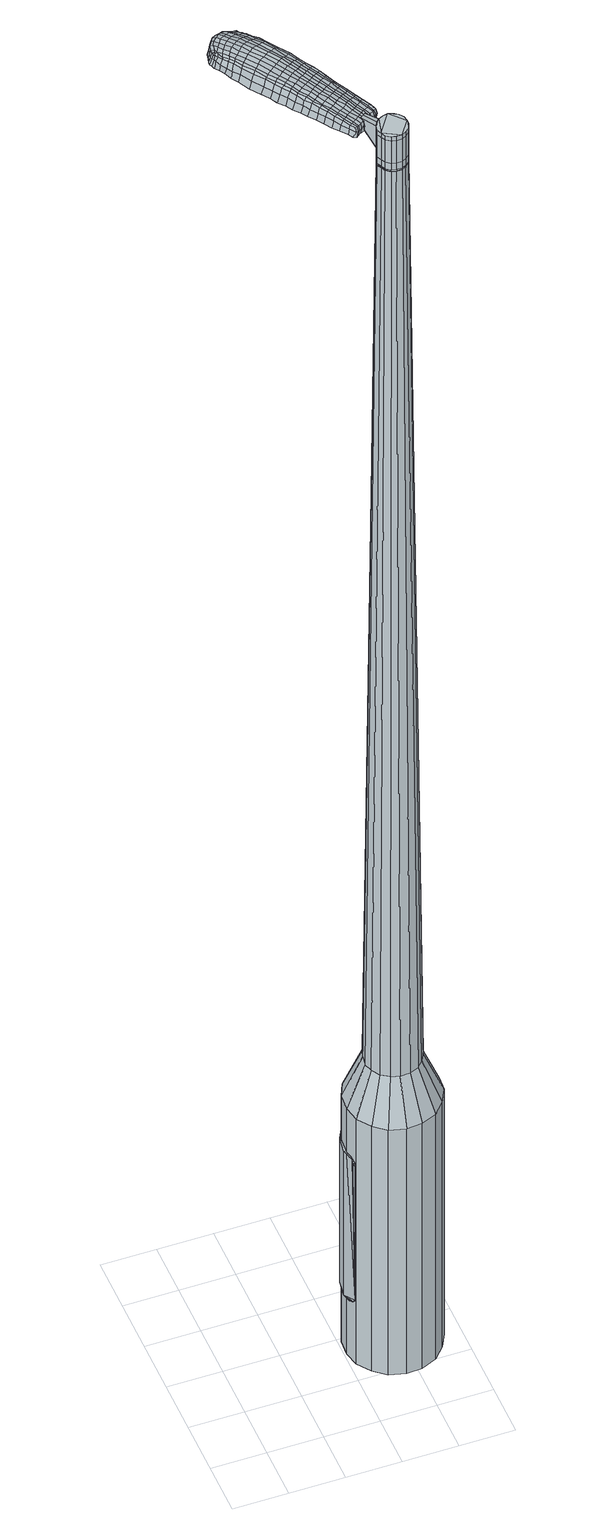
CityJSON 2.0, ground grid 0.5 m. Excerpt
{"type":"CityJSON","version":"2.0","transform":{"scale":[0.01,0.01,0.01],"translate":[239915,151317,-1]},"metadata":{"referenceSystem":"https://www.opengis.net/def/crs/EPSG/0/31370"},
"CityObjects":{
"object1":{"type":"GenericCityObject","attributes":{"cluster":851,"mean_distance_to_centroid":0.302,"new_centroid_x":239916.46,"new_centroid_y":151317.85,"mean_distance_to_camera":8.79,"H1":-4.93,"H2":-29.73,"Z_final":111.78,"cluster2":-1,"proj_x":239919.04,"proj_y":151316.09,"id_line":42795,"bearing_l":214.3,"distance":3.12,"orientation":"right","G_obj":124.3},"geometry":[{"type":"MultiSurface","lod":"2","boundaries":[[[0,1,2,3]],[[1,4,5,2]],[[4,6,7,5]],[[6,8,9,7]],[[8,10,11,9]],[[10,12,13,11]],[[12,14,15,13]],[[14,16,17,15]],[[16,18,19,17]],[[18,20,21,19]],[[20,22,23,21]],[[22,24,25,23]],[[24,26,27,25]],[[26,28,29,27]],[[28,30,31,29]],[[30,32,33,31]],[[32,34,35,33]],[[34,0,3,35]],[[36,37,38,39]],[[38,40,41,42]],[[41,43,42]],[[42,44,45,46]],[[45,47,46]],[[46,48,49,50]],[[49,51,50]],[[42,46,50,38]],[[50,52,39,38]],[[53,36,39]],[[2,5,7,35]],[[7,9,11,15]],[[11,13,15]],[[15,17,19,23]],[[19,21,23]],[[23,25,27,31]],[[27,29,31]],[[15,23,31,7]],[[31,33,35,7]],[[3,2,35]],[[1,0,54,55]],[[0,34,56,54]],[[34,32,57,56]],[[32,30,58,57]],[[30,28,59,58]],[[28,26,60,59]],[[26,24,61,60]],[[24,22,62,61]],[[22,20,63,62]],[[20,18,64,63]],[[18,16,65,64]],[[16,14,66,65]],[[14,12,67,66]],[[12,10,68,67]],[[10,8,69,68]],[[8,6,70,69]],[[6,4,71,70]],[[4,1,55,71]],[[55,54,72,73]],[[54,56,74,72]],[[56,57,75,74]],[[57,58,76,75]],[[58,59,77,76]],[[59,60,78,77]],[[60,61,79,78]],[[61,62,80,79]],[[62,63,81,80]],[[63,64,82,81]],[[64,65,83,82]],[[65,66,84,83]],[[66,67,85,84]],[[67,68,86,85]],[[68,69,87,86]],[[69,70,88,87]],[[70,71,89,88]],[[71,55,73,89]],[[90,91,92,93]],[[74,94,91,90]],[[75,95,94,74]],[[96,97,95,75]],[[77,98,97,96]],[[99,100,98,77]],[[101,102,100,99]],[[103,104,102,101]],[[105,106,104,103]],[[107,108,106,105]],[[109,110,108,107]],[[111,112,110,109]],[[85,113,112,111]],[[86,114,113,85]],[[115,116,114,86]],[[117,118,116,115]],[[119,120,118,117]],[[93,92,120,119]],[[121,122,123,124]],[[125,121,124,126]],[[127,125,126,128]],[[129,127,128,130]],[[131,129,130,132]],[[133,131,132,134]],[[135,133,134,136]],[[137,135,136,138]],[[139,137,138,140]],[[141,139,140,142]],[[143,141,142,144]],[[145,143,144,146]],[[147,145,146,148]],[[149,147,148,150]],[[151,149,150,152]],[[153,151,152,154]],[[73,72,90,93]],[[72,74,90]],[[76,96,75]],[[76,77,96]],[[78,99,77]],[[78,79,101,99]],[[79,80,103,101]],[[80,81,105,103]],[[81,82,107,105]],[[82,83,109,107]],[[83,84,111,109]],[[84,85,111]],[[87,115,86]],[[87,88,117,115]],[[88,89,119,117]],[[89,73,93,119]],[[155,156,92,91]],[[156,157,120,92]],[[157,158,118,120]],[[158,159,116,118]],[[159,114,116]],[[160,112,113]],[[160,161,110,112]],[[161,162,108,110]],[[162,163,106,108]],[[163,164,104,106]],[[164,165,102,104]],[[165,166,100,102]],[[166,98,100]],[[167,97,98]],[[167,95,97]],[[155,91,94]],[[39,52,153,168]],[[156,155,169,154]],[[53,39,168,122]],[[155,94,123,169]],[[36,53,122,121]],[[94,95,124,123]],[[37,36,121,125]],[[95,167,126,124]],[[38,37,125,127]],[[167,98,128,126]],[[40,38,127,129]],[[98,166,130,128]],[[41,40,129,131]],[[166,165,132,130]],[[43,41,131,133]],[[165,164,134,132]],[[42,43,133,135]],[[164,163,136,134]],[[44,42,135,137]],[[163,162,138,136]],[[45,44,137,139]],[[162,161,140,138]],[[47,45,139,141]],[[161,160,142,140]],[[46,47,141,143]],[[160,113,144,142]],[[48,46,143,145]],[[113,114,146,144]],[[49,48,145,147]],[[114,159,148,146]],[[51,49,147,149]],[[159,158,150,148]],[[50,51,149,151]],[[158,157,152,150]],[[52,50,151,153]],[[157,156,154,152]],[[153,154,170,171]],[[154,169,172,170]],[[169,123,173,172]],[[123,122,174,173]],[[122,168,175,174]],[[168,153,171,175]],[[176,177,178,179]],[[180,176,179,181]],[[176,180,182,183]],[[177,176,183,184]],[[185,186,187,188]],[[189,185,188,190]],[[185,189,191,192]],[[186,185,192,193]],[[194,195,196,197]],[[198,194,197,199]],[[194,198,200,201]],[[195,194,201,202]],[[203,204,205,206]],[[207,203,206,208]],[[203,207,209,210]],[[204,203,210,211]],[[212,213,214,215]],[[216,212,215,217]],[[212,216,218,219]],[[213,212,219,220]],[[221,222,223,224]],[[225,221,224,226]],[[221,225,227,228]],[[222,221,228,229]],[[230,231,232,233]],[[222,230,233,223]],[[230,222,229,234]],[[231,230,234,235]],[[236,237,238,239]],[[231,236,239,232]],[[236,231,235,240]],[[237,236,240,241]],[[242,180,181,243]],[[237,242,243,238]],[[242,237,241,244]],[[180,242,244,182]],[[245,246,247,248]],[[249,245,248,250]],[[245,249,251,252]],[[246,245,252,253]],[[254,255,256,257]],[[246,254,257,247]],[[254,246,253,258]],[[255,254,258,259]],[[260,261,262,263]],[[255,260,263,256]],[[260,255,259,264]],[[261,260,264,265]],[[266,267,268,269]],[[261,266,269,262]],[[266,261,265,270]],[[267,266,270,271]],[[272,177,184,273]],[[267,272,273,268]],[[272,267,271,274]],[[177,272,274,178]],[[275,276,277,278]],[[279,275,278,280]],[[275,279,281,282]],[[276,275,282,283]],[[284,285,286,287]],[[276,284,287,277]],[[284,276,283,288]],[[285,284,288,289]],[[290,291,292,293]],[[285,290,293,286]],[[290,285,289,294]],[[291,290,294,295]],[[296,189,190,297]],[[291,296,297,292]],[[296,291,295,298]],[[189,296,298,191]],[[299,300,301,302]],[[303,299,302,304]],[[299,303,305,306]],[[300,299,306,307]],[[308,309,310,311]],[[300,308,311,301]],[[308,300,307,312]],[[309,308,312,313]],[[314,315,316,317]],[[309,314,317,310]],[[314,309,313,318]],[[315,314,318,319]],[[320,321,322,323]],[[315,320,323,316]],[[320,315,319,324]],[[321,320,324,325]],[[326,186,193,327]],[[321,326,327,322]],[[326,321,325,328]],[[186,326,328,187]],[[329,215,214,330]],[[331,329,330,332]],[[329,331,333,334]],[[215,329,334,217]],[[335,331,332,336]],[[337,335,336,338]],[[335,337,339,340]],[[331,335,340,333]],[[341,337,338,342]],[[343,341,342,344]],[[341,343,345,346]],[[337,341,346,339]],[[347,343,344,348]],[[349,347,348,350]],[[347,349,351,352]],[[343,347,352,345]],[[353,349,350,354]],[[204,353,354,205]],[[353,204,211,355]],[[349,353,355,351]],[[356,357,202,201]],[[358,356,201,200]],[[356,358,359,360]],[[357,356,360,361]],[[362,363,361,360]],[[364,362,360,359]],[[362,364,365,366]],[[363,362,366,367]],[[368,369,367,366]],[[370,368,366,365]],[[368,370,371,372]],[[369,368,372,373]],[[374,375,373,372]],[[376,374,372,371]],[[374,376,209,207]],[[375,374,207,208]],[[377,378,379,380]],[[279,377,380,281]],[[377,279,280,381]],[[378,377,381,382]],[[383,198,199,384]],[[378,383,384,379]],[[383,378,382,385]],[[198,383,385,200]],[[386,387,388,389]],[[225,386,389,227]],[[386,225,226,390]],[[387,386,390,391]],[[392,393,394,395]],[[387,392,395,388]],[[392,387,391,396]],[[393,392,396,397]],[[398,195,202,399]],[[393,398,399,394]],[[398,393,397,400]],[[195,398,400,196]],[[401,402,403,404]],[[183,401,404,184]],[[401,183,182,405]],[[402,401,405,406]],[[407,408,409,410]],[[402,407,410,403]],[[407,402,406,411]],[[408,407,411,412]],[[413,206,205,414]],[[408,413,414,409]],[[413,408,412,415]],[[206,413,415,208]],[[416,417,418,419]],[[188,416,419,190]],[[416,188,187,420]],[[417,416,420,421]],[[422,210,209,423]],[[417,422,423,418]],[[422,417,421,424]],[[210,422,424,211]],[[425,426,427,428]],[[303,425,428,305]],[[425,303,304,429]],[[426,425,429,430]],[[431,216,217,432]],[[426,431,432,427]],[[431,426,430,433]],[[216,431,433,218]],[[434,435,436,437]],[[249,434,437,251]],[[434,249,250,438]],[[435,434,438,439]],[[440,441,442,443]],[[435,440,443,436]],[[440,435,439,444]],[[441,440,444,445]],[[446,213,220,447]],[[441,446,447,442]],[[446,441,445,448]],[[213,446,448,214]],[[449,450,439,438]],[[248,449,438,250]],[[449,248,247,451]],[[450,449,451,452]],[[453,454,445,444]],[[450,453,444,439]],[[453,450,452,455]],[[454,453,455,456]],[[457,330,214,448]],[[454,457,448,445]],[[457,454,456,458]],[[330,457,458,332]],[[459,460,461,462]],[[306,459,462,307]],[[459,306,305,428]],[[460,459,428,427]],[[463,334,333,464]],[[460,463,464,461]],[[463,460,427,432]],[[334,463,432,217]],[[465,466,452,451]],[[257,465,451,247]],[[465,257,256,467]],[[466,465,467,468]],[[469,470,456,455]],[[466,469,455,452]],[[469,466,468,471]],[[470,469,471,472]],[[473,336,332,458]],[[470,473,458,456]],[[473,470,472,474]],[[336,473,474,338]],[[475,476,477,478]],[[312,475,478,313]],[[475,312,307,462]],[[476,475,462,461]],[[479,340,339,480]],[[476,479,480,477]],[[479,476,461,464]],[[340,479,464,333]],[[481,482,468,467]],[[263,481,467,256]],[[481,263,262,483]],[[482,481,483,484]],[[485,486,472,471]],[[482,485,471,468]],[[485,482,484,487]],[[486,485,487,488]],[[489,342,338,474]],[[486,489,474,472]],[[489,486,488,490]],[[342,489,490,344]],[[491,492,493,494]],[[318,491,494,319]],[[491,318,313,478]],[[492,491,478,477]],[[495,346,345,496]],[[492,495,496,493]],[[495,492,477,480]],[[346,495,480,339]],[[497,498,484,483]],[[269,497,483,262]],[[497,269,268,499]],[[498,497,499,500]],[[501,502,488,487]],[[498,501,487,484]],[[501,498,500,503]],[[502,501,503,504]],[[505,348,344,490]],[[502,505,490,488]],[[505,502,504,506]],[[348,505,506,350]],[[507,508,509,510]],[[324,507,510,325]],[[507,324,319,494]],[[508,507,494,493]],[[511,352,351,512]],[[508,511,512,509]],[[511,508,493,496]],[[352,511,496,345]],[[513,514,500,499]],[[273,513,499,268]],[[513,273,184,404]],[[514,513,404,403]],[[515,516,504,503]],[[514,515,503,500]],[[515,514,403,410]],[[516,515,410,409]],[[517,354,350,506]],[[516,517,506,504]],[[517,516,409,414]],[[354,517,414,205]],[[518,519,421,420]],[[328,518,420,187]],[[518,328,325,510]],[[519,518,510,509]],[[520,355,211,424]],[[519,520,424,421]],[[520,519,509,512]],[[355,520,512,351]],[[521,522,382,381]],[[278,521,381,280]],[[521,278,277,523]],[[522,521,523,524]],[[525,358,200,385]],[[522,525,385,382]],[[525,522,524,526]],[[358,525,526,359]],[[527,528,529,530]],[[228,527,530,229]],[[527,228,227,389]],[[528,527,389,388]],[[531,532,533,534]],[[528,531,534,529]],[[531,528,388,395]],[[532,531,395,394]],[[535,357,361,536]],[[532,535,536,533]],[[535,532,394,399]],[[357,535,399,202]],[[537,538,524,523]],[[287,537,523,277]],[[537,287,286,539]],[[538,537,539,540]],[[541,364,359,526]],[[538,541,526,524]],[[541,538,540,542]],[[364,541,542,365]],[[543,544,545,546]],[[234,543,546,235]],[[543,234,229,530]],[[544,543,530,529]],[[547,548,549,550]],[[544,547,550,545]],[[547,544,529,534]],[[548,547,534,533]],[[551,363,367,552]],[[548,551,552,549]],[[551,548,533,536]],[[363,551,536,361]],[[553,554,540,539]],[[293,553,539,286]],[[553,293,292,555]],[[554,553,555,556]],[[557,370,365,542]],[[554,557,542,540]],[[557,554,556,558]],[[370,557,558,371]],[[559,560,561,562]],[[240,559,562,241]],[[559,240,235,546]],[[560,559,546,545]],[[563,564,565,566]],[[560,563,566,561]],[[563,560,545,550]],[[564,563,550,549]],[[567,369,373,568]],[[564,567,568,565]],[[567,564,549,552]],[[369,567,552,367]],[[569,570,556,555]],[[297,569,555,292]],[[569,297,190,419]],[[570,569,419,418]],[[571,376,371,558]],[[570,571,558,556]],[[571,570,418,423]],[[376,571,423,209]],[[572,573,406,405]],[[244,572,405,182]],[[572,244,241,562]],[[573,572,562,561]],[[574,575,412,411]],[[573,574,411,406]],[[574,573,561,566]],[[575,574,566,565]],[[576,375,208,415]],[[575,576,415,412]],[[576,575,565,568]],[[375,576,568,373]],[[577,578,579,580]],[[580,579,581,582]],[[583,581,579,584]],[[584,579,578,585]],[[586,587,588,589]],[[589,588,590,591]],[[592,590,588,593]],[[593,588,587,594]],[[595,596,597,598]],[[598,597,599,600]],[[601,599,597,602]],[[602,597,596,603]],[[604,605,606,607]],[[607,606,608,609]],[[610,608,606,611]],[[611,606,605,612]],[[613,614,615,616]],[[616,615,617,618]],[[619,617,615,620]],[[620,615,614,621]],[[622,623,624,625]],[[625,624,626,627]],[[628,626,624,629]],[[629,624,623,630]],[[631,632,633,634]],[[634,633,623,622]],[[630,623,633,635]],[[635,633,632,636]],[[637,638,639,640]],[[640,639,632,631]],[[636,632,639,641]],[[641,639,638,642]],[[582,581,643,644]],[[644,643,638,637]],[[642,638,643,645]],[[645,643,581,583]],[[646,647,648,649]],[[649,648,650,651]],[[652,650,648,653]],[[653,648,647,654]],[[655,656,657,658]],[[658,657,647,646]],[[654,647,657,659]],[[659,657,656,660]],[[661,662,663,664]],[[664,663,656,655]],[[660,656,663,665]],[[665,663,662,666]],[[667,668,669,670]],[[670,669,662,661]],[[666,662,669,671]],[[671,669,668,672]],[[585,578,673,674]],[[674,673,668,667]],[[672,668,673,675]],[[675,673,578,577]],[[676,677,678,679]],[[679,678,680,681]],[[682,680,678,683]],[[683,678,677,684]],[[685,686,687,688]],[[688,687,677,676]],[[684,677,687,689]],[[689,687,686,690]],[[691,692,693,694]],[[694,693,686,685]],[[690,686,693,695]],[[695,693,692,696]],[[591,590,697,698]],[[698,697,692,691]],[[696,692,697,699]],[[699,697,590,592]],[[700,701,702,703]],[[703,702,704,705]],[[706,704,702,707]],[[707,702,701,708]],[[709,710,711,712]],[[712,711,701,700]],[[708,701,711,713]],[[713,711,710,714]],[[715,716,717,718]],[[718,717,710,709]],[[714,710,717,719]],[[719,717,716,720]],[[721,722,723,724]],[[724,723,716,715]],[[720,716,723,725]],[[725,723,722,726]],[[594,587,727,728]],[[728,727,722,721]],[[726,722,727,729]],[[729,727,587,586]],[[613,616,730,731]],[[731,730,732,733]],[[734,732,730,735]],[[735,730,616,618]],[[733,732,736,737]],[[737,736,738,739]],[[740,738,736,741]],[[741,736,732,734]],[[739,738,742,743]],[[743,742,744,745]],[[746,744,742,747]],[[747,742,738,740]],[[745,744,748,749]],[[749,748,750,751]],[[752,750,748,753]],[[753,748,744,746]],[[751,750,754,755]],[[755,754,605,604]],[[612,605,754,756]],[[756,754,750,752]],[[603,757,758,602]],[[602,758,759,601]],[[760,759,758,761]],[[761,758,757,762]],[[762,763,764,761]],[[761,764,765,760]],[[766,765,764,767]],[[767,764,763,768]],[[768,769,770,767]],[[767,770,771,766]],[[772,771,770,773]],[[773,770,769,774]],[[774,775,776,773]],[[773,776,777,772]],[[610,777,776,608]],[[608,776,775,609]],[[778,779,780,781]],[[781,780,680,682]],[[681,680,780,782]],[[782,780,779,783]],[[600,599,784,785]],[[785,784,779,778]],[[783,779,784,786]],[[786,784,599,601]],[[787,788,789,790]],[[790,789,626,628]],[[627,626,789,791]],[[791,789,788,792]],[[793,794,795,796]],[[796,795,788,787]],[[792,788,795,797]],[[797,795,794,798]],[[603,596,799,800]],[[800,799,794,793]],[[798,794,799,801]],[[801,799,596,595]],[[802,803,804,805]],[[805,804,584,585]],[[583,584,804,806]],[[806,804,803,807]],[[808,809,810,811]],[[811,810,803,802]],[[807,803,810,812]],[[812,810,809,813]],[[604,607,814,815]],[[815,814,809,808]],[[813,809,814,816]],[[816,814,607,609]],[[817,818,819,820]],[[820,819,589,591]],[[586,589,819,821]],[[821,819,818,822]],[[610,611,823,824]],[[824,823,818,817]],[[822,818,823,825]],[[825,823,611,612]],[[826,827,704,828]],[[828,704,706]],[[705,704,827,829]],[[618,617,830,831]],[[831,830,827,826]],[[829,827,830,832]],[[832,830,617,619]],[[833,834,650,835]],[[835,650,652]],[[651,650,836]],[[836,650,834,837]],[[838,839,840,841]],[[841,840,834,833]],[[837,834,840,842]],[[842,840,839,843]],[[621,614,844,845]],[[845,844,839,838]],[[843,839,844,846]],[[846,844,614,613]],[[837,847,848,836]],[[836,848,649,651]],[[646,649,848,849]],[[849,848,847,850]],[[843,851,852,842]],[[842,852,847,837]],[[850,847,852,853]],[[853,852,851,854]],[[613,731,855,846]],[[846,855,851,843]],[[854,851,855,856]],[[856,855,731,733]],[[857,858,859,860]],[[860,859,707,708]],[[706,707,859,828]],[[828,859,858,826]],[[734,735,861,862]],[[862,861,858,857]],[[826,858,861,831]],[[831,861,735,618]],[[850,863,864,849]],[[849,864,658,646]],[[655,658,864,865]],[[865,864,863,866]],[[854,867,868,853]],[[853,868,863,850]],[[866,863,868,869]],[[869,868,867,870]],[[733,737,871,856]],[[856,871,867,854]],[[870,867,871,872]],[[872,871,737,739]],[[873,874,875,876]],[[876,875,713,714]],[[708,713,875,860]],[[860,875,874,857]],[[740,741,877,878]],[[878,877,874,873]],[[857,874,877,862]],[[862,877,741,734]],[[866,879,880,865]],[[865,880,664,655]],[[661,664,880,881]],[[881,880,879,882]],[[870,883,884,869]],[[869,884,879,866]],[[882,879,884,885]],[[885,884,883,886]],[[739,743,887,872]],[[872,887,883,870]],[[886,883,887,888]],[[888,887,743,745]],[[889,890,891,892]],[[892,891,719,720]],[[714,719,891,876]],[[876,891,890,873]],[[746,747,893,894]],[[894,893,890,889]],[[873,890,893,878]],[[878,893,747,740]],[[882,895,896,881]],[[881,896,670,661]],[[667,670,896,897]],[[897,896,895,898]],[[886,899,900,885]],[[885,900,895,882]],[[898,895,900,901]],[[901,900,899,902]],[[745,749,903,888]],[[888,903,899,886]],[[902,899,903,904]],[[904,903,749,751]],[[905,906,907,908]],[[908,907,725,726]],[[720,725,907,892]],[[892,907,906,889]],[[752,753,909,910]],[[910,909,906,905]],[[889,906,909,894]],[[894,909,753,746]],[[898,911,912,897]],[[897,912,674,667]],[[585,674,912,805]],[[805,912,911,802]],[[902,913,914,901]],[[901,914,911,898]],[[802,911,914,811]],[[811,914,913,808]],[[751,755,915,904]],[[904,915,913,902]],[[808,913,915,815]],[[815,915,755,604]],[[822,916,917,821]],[[821,917,729,586]],[[726,729,917,908]],[[908,917,916,905]],[[612,756,918,825]],[[825,918,916,822]],[[905,916,918,910]],[[910,918,756,752]],[[783,919,920,782]],[[782,920,679,681]],[[676,679,920,921]],[[921,920,919,922]],[[601,759,923,786]],[[786,923,919,783]],[[922,919,923,924]],[[924,923,759,760]],[[925,926,927,928]],[[928,927,629,630]],[[628,629,927,790]],[[790,927,926,787]],[[929,930,931,932]],[[932,931,926,925]],[[787,926,931,796]],[[796,931,930,793]],[[762,757,933,934]],[[934,933,930,929]],[[793,930,933,800]],[[800,933,757,603]],[[922,935,936,921]],[[921,936,688,676]],[[685,688,936,937]],[[937,936,935,938]],[[760,765,939,924]],[[924,939,935,922]],[[938,935,939,940]],[[940,939,765,766]],[[941,942,943,944]],[[944,943,635,636]],[[630,635,943,928]],[[928,943,942,925]],[[945,946,947,948]],[[948,947,942,941]],[[925,942,947,932]],[[932,947,946,929]],[[768,763,949,950]],[[950,949,946,945]],[[929,946,949,934]],[[934,949,763,762]],[[938,951,952,937]],[[937,952,694,685]],[[691,694,952,953]],[[953,952,951,954]],[[766,771,955,940]],[[940,955,951,938]],[[954,951,955,956]],[[956,955,771,772]],[[957,958,959,960]],[[960,959,641,642]],[[636,641,959,944]],[[944,959,958,941]],[[961,962,963,964]],[[964,963,958,957]],[[941,958,963,948]],[[948,963,962,945]],[[774,769,965,966]],[[966,965,962,961]],[[945,962,965,950]],[[950,965,769,768]],[[954,967,968,953]],[[953,968,698,691]],[[591,698,968,820]],[[820,968,967,817]],[[772,777,969,956]],[[956,969,967,954]],[[817,967,969,824]],[[824,969,777,610]],[[807,970,971,806]],[[806,971,645,583]],[[642,645,971,960]],[[960,971,970,957]],[[813,972,973,812]],[[812,973,970,807]],[[957,970,973,964]],[[964,973,972,961]],[[609,775,974,816]],[[816,974,972,813]],[[961,972,974,966]],[[966,974,775,774]],[[577,580,179,178]],[[580,582,181,179]],[[592,593,192,191]],[[593,594,193,192]],[[595,598,197,196]],[[598,600,199,197]],[[619,620,219,218]],[[620,621,220,219]],[[622,625,224,223]],[[625,627,226,224]],[[631,634,233,232]],[[634,622,223,233]],[[637,640,239,238]],[[640,631,232,239]],[[582,644,243,181]],[[644,637,238,243]],[[652,653,252,251]],[[653,654,253,252]],[[654,659,258,253]],[[659,660,259,258]],[[660,665,264,259]],[[665,666,265,264]],[[666,671,270,265]],[[671,672,271,270]],[[672,675,274,271]],[[675,577,178,274]],[[682,683,282,281]],[[683,684,283,282]],[[684,689,288,283]],[[689,690,289,288]],[[690,695,294,289]],[[695,696,295,294]],[[696,699,298,295]],[[699,592,191,298]],[[700,703,302,301]],[[703,705,304,302]],[[709,712,311,310]],[[712,700,301,311]],[[715,718,317,316]],[[718,709,310,317]],[[721,724,323,322]],[[724,715,316,323]],[[594,728,327,193]],[[728,721,322,327]],[[778,781,380,379]],[[781,682,281,380]],[[600,785,384,199]],[[785,778,379,384]],[[627,791,390,226]],[[791,792,391,390]],[[792,797,396,391]],[[797,798,397,396]],[[798,801,400,397]],[[801,595,196,400]],[[705,429,304]],[[705,829,430,429]],[[829,832,433,430]],[[832,619,218,433]],[[833,835,437,436]],[[835,652,251,437]],[[838,841,443,442]],[[841,833,436,443]],[[621,845,447,220]],[[845,838,442,447]],[[975,976,977,978]],[[979,980,978,977]],[[981,982,983,984]],[[985,986,987,988]],[[976,989,990,977]],[[991,979,977,990]],[[992,981,984,993]],[[994,995,986,985]],[[989,996,997,990]],[[997,998,991,990]],[[999,992,993,1000]],[[1001,995,994,1002]],[[996,1003,1004,997]],[[1004,1005,998,997]],[[1006,999,1000,1007]],[[1008,1001,1002,1009]],[[1010,1011,1012,1013]],[[1014,1015,1011,1010]],[[1014,1016,1017,1015]],[[1016,1018,1019,1017]],[[1020,1021,1022,1023]],[[1024,1025,1021,1020]],[[1026,1027,1025,1024]],[[1028,1029,1027,1026]],[[1023,1012,1011,1020]],[[1020,1011,1015,1024]],[[1015,1017,1026,1024]],[[1017,1019,1028,1026]],[[984,983,980,979]],[[993,984,979,991]],[[998,1000,993,991]],[[1005,1007,1000,998]],[[985,988,982,981]],[[994,985,981,992]],[[1002,994,992,999]],[[1009,1002,999,1006]],[[986,1010,1013,987]],[[995,1014,1010,986]],[[1016,1014,995,1001]],[[1018,1016,1001,1008]],[[1030,1031,1032,1033]],[[1032,1034,1035,1036]],[[1032,1036,1037,1038]],[[1032,1038,1033]],[[1039,1030,1033,1040]],[[1041,1040,1033,1042]],[[1043,1042,1033]],[[1044,1032,1031,1045]],[[1046,1044,1045,1047]],[[1048,1046,1047,1049]],[[1050,1048,1049,1051]],[[1052,1050,1051,1053]],[[1053,1054,1055,1056]],[[1053,1056,1057,1058]],[[1053,1058,1059,1060]],[[1059,1061,1062,1063]],[[1059,1063,1064,1065]],[[1059,1065,1060]],[[1053,1060,1052]],[[1066,1067,1031,1030]],[[1068,1069,1034,1032]],[[1070,1071,1043,1033]],[[1067,1072,1045,1031]],[[1073,1068,1032,1044]],[[1072,1074,1047,1045]],[[1075,1073,1044,1046]],[[1074,1076,1049,1047]],[[1077,1075,1046,1048]],[[1076,1078,1051,1049]],[[1079,1077,1048,1050]],[[1078,1080,1053,1051]],[[1081,1079,1050,1052]],[[1080,1082,1054,1053]],[[1083,1084,1061,1059]],[[1085,1081,1052,1060]],[[1055,1054,1082,1086]],[[1056,1055,1086,1087]],[[1057,1056,1087,1088]],[[1058,1057,1088,1089]],[[1059,1058,1089,1083]],[[1090,1066,1030,1039]],[[1091,1090,1039,1040]],[[1092,1091,1040,1041]],[[1093,1092,1041,1042]],[[1071,1093,1042,1043]],[[1035,1034,1069,1094]],[[1062,1061,1084,1095]],[[1036,1035,1094,1096]],[[1037,1036,1096,1097]],[[1038,1037,1097,1098]],[[1033,1038,1098,1070]],[[1063,1062,1095,1099]],[[1064,1063,1099,1100]],[[1065,1064,1100,1101]],[[1060,1065,1101,1085]]]}]}
},
"vertices":[
[120,120,384],[133,126,384],[133,126,96],[120,120,96],[148,127,384],[148,127,96],[162,123,384],[162,123,96],[174,115,384],[174,115,96],[182,103,384],[182,103,96],[186,88,384],[186,88,96],[185,74,384],[185,74,96],[178,61,384],[178,61,96],[168,50,384],[168,50,96],[154,44,384],[154,44,96],[140,43,384],[140,43,96],[125,47,384],[125,47,96],[114,56,384],[114,56,96],[105,68,384],[105,68,96],[102,82,384],[102,82,96],[103,97,384],[103,97,96],[109,110,384],[109,110,96],[131,89,1524],[130,84,1524],[132,80,1524],[136,96,1524],[134,76,1524],[138,73,1524],[147,72,1524],[142,72,1524],[151,74,1524],[155,77,1524],[157,86,1524],[157,82,1524],[156,91,1524],[153,95,1524],[145,99,1524],[150,97,1524],[140,98,1524],[133,93,1524],[130,106,429],[138,110,429],[123,100,429],[120,92,429],[119,83,429],[121,75,429],[126,68,429],[133,63,429],[141,60,429],[150,61,429],[158,64,429],[164,71,429],[168,78,429],[169,87,429],[167,96,429],[162,103,429],[155,108,429],[146,110,429],[136,96,1483],[140,98,1483],[133,93,1483],[131,89,1483],[130,84,1483],[132,80,1483],[134,76,1483],[138,73,1483],[142,72,1483],[147,72,1483],[151,74,1483],[155,77,1483],[157,82,1483],[157,86,1483],[156,91,1483],[153,95,1483],[150,97,1483],[145,99,1483],[137,96,1483],[137,96,1485],[141,98,1485],[141,98,1483],[133,93,1485],[131,89,1485],[131,84,1483],[131,84,1485],[132,80,1485],[135,76,1483],[135,76,1485],[138,74,1483],[138,74,1485],[143,72,1483],[143,72,1485],[147,73,1483],[147,73,1485],[151,75,1483],[151,75,1485],[154,78,1483],[154,78,1485],[156,82,1483],[156,82,1485],[157,86,1485],[156,91,1485],[153,94,1483],[153,94,1485],[149,97,1483],[149,97,1485],[145,98,1483],[145,98,1485],[131,89,1519],[133,93,1519],[133,93,1493],[131,89,1493],[130,84,1519],[130,84,1493],[132,80,1519],[132,80,1493],[134,76,1519],[134,76,1493],[138,73,1519],[138,73,1493],[142,72,1519],[142,72,1493],[147,72,1519],[147,72,1493],[151,74,1519],[151,74,1493],[155,77,1519],[155,77,1493],[157,82,1519],[157,82,1493],[157,86,1519],[157,86,1493],[156,91,1519],[156,91,1493],[153,95,1519],[153,95,1493],[150,97,1519],[150,97,1493],[145,99,1519],[145,99,1493],[140,98,1519],[140,98,1493],[136,96,1485],[140,98,1485],[145,99,1485],[150,97,1485],[153,95,1485],[157,82,1485],[155,77,1485],[151,74,1485],[147,72,1485],[142,72,1485],[138,73,1485],[134,76,1485],[130,84,1485],[136,96,1519],[136,96,1493],[128,114,1513],[128,114,1518],[126,112,1513],[123,110,1513],[123,110,1518],[126,112,1518],[100,184,1519],[104,178,1518],[104,180,1509],[101,186,1510],[95,191,1519],[96,193,1510],[95,190,1526],[99,182,1525],[103,176,1525],[68,162,1519],[72,157,1518],[74,157,1525],[70,163,1525],[63,169,1519],[65,170,1526],[61,170,1510],[66,163,1510],[70,157,1509],[41,233,1519],[44,235,1519],[44,236,1513],[41,234,1513],[39,230,1519],[38,230,1513],[40,229,1524],[42,232,1524],[45,234,1524],[83,172,1530],[87,166,1529],[90,168,1529],[86,174,1530],[78,179,1531],[81,181,1531],[75,177,1530],[80,170,1530],[84,164,1529],[129,105,1512],[131,107,1512],[130,108,1517],[128,106,1517],[126,104,1512],[126,105,1517],[126,104,1506],[128,106,1506],[131,108,1506],[66,232,1519],[68,230,1519],[68,231,1512],[66,234,1512],[64,234,1518],[64,235,1512],[63,233,1522],[65,231,1523],[67,229,1524],[71,226,1519],[74,222,1519],[75,223,1512],[71,228,1512],[70,225,1524],[74,220,1525],[78,217,1519],[83,211,1519],[83,212,1511],[79,219,1511],[77,216,1526],[82,209,1526],[89,201,1519],[90,203,1510],[88,199,1526],[138,121,1513],[134,127,1513],[134,126,1518],[138,120,1517],[141,116,1512],[140,116,1516],[141,117,1506],[139,122,1507],[135,129,1507],[130,134,1514],[127,140,1515],[126,139,1520],[130,132,1519],[131,135,1507],[127,142,1507],[123,147,1515],[119,153,1516],[118,151,1522],[122,145,1521],[123,148,1508],[119,155,1508],[115,159,1517],[111,166,1517],[111,164,1524],[114,158,1523],[116,161,1508],[112,167,1509],[108,172,1518],[107,170,1524],[108,174,1509],[36,213,1519],[37,210,1519],[38,210,1524],[37,213,1523],[35,215,1518],[36,215,1522],[33,215,1512],[34,213,1512],[35,210,1512],[39,205,1519],[42,200,1519],[44,201,1525],[41,206,1524],[38,206,1512],[41,201,1512],[45,195,1519],[50,189,1519],[51,189,1526],[47,196,1526],[44,195,1511],[48,189,1511],[56,179,1519],[58,179,1526],[54,179,1510],[113,104,1513],[108,110,1513],[107,110,1507],[112,104,1507],[117,99,1512],[115,100,1506],[117,101,1516],[114,104,1517],[110,110,1518],[104,116,1514],[99,122,1515],[98,122,1507],[102,116,1507],[105,116,1519],[101,122,1520],[95,128,1515],[90,133,1516],[88,134,1508],[93,128,1508],[96,128,1521],[92,134,1522],[86,139,1517],[81,145,1517],[79,145,1509],[84,140,1508],[87,139,1523],[83,145,1524],[77,151,1518],[75,151,1509],[79,151,1524],[125,111,1519],[127,112,1519],[121,117,1520],[123,118,1520],[118,115,1520],[123,109,1519],[117,123,1522],[119,125,1522],[112,129,1523],[115,131,1523],[110,127,1523],[114,121,1521],[108,135,1524],[111,137,1524],[104,141,1525],[106,143,1525],[101,140,1525],[106,134,1524],[100,148,1526],[102,149,1526],[96,154,1527],[98,155,1527],[93,152,1527],[97,146,1526],[91,160,1528],[94,161,1528],[89,158,1528],[44,229,1527],[47,231,1527],[41,226,1526],[44,222,1527],[46,225,1528],[50,227,1528],[50,220,1529],[53,222,1529],[47,217,1528],[51,211,1530],[54,214,1530],[57,216,1530],[58,208,1531],[61,210,1531],[55,205,1530],[60,198,1531],[63,200,1531],[66,203,1531],[71,190,1531],[74,192,1531],[67,188,1531],[34,217,1518],[35,220,1519],[34,221,1513],[33,217,1513],[36,217,1523],[36,220,1523],[36,225,1519],[35,226,1513],[37,224,1524],[62,235,1518],[59,236,1518],[59,234,1523],[62,233,1523],[62,236,1513],[59,237,1513],[56,237,1519],[52,237,1519],[52,236,1524],[56,235,1523],[56,238,1513],[51,238,1513],[48,236,1519],[49,235,1524],[47,237,1513],[98,181,1528],[97,180,1528],[100,174,1528],[102,175,1527],[94,189,1528],[92,188,1529],[94,179,1529],[91,177,1530],[95,171,1529],[98,173,1528],[89,186,1529],[86,185,1530],[89,175,1530],[93,169,1529],[84,183,1531],[71,163,1528],[73,165,1529],[68,172,1529],[66,170,1528],[76,157,1527],[78,159,1528],[76,167,1529],[71,174,1530],[81,161,1528],[119,99,1512],[120,100,1512],[120,101,1517],[119,100,1517],[118,99,1506],[119,100,1506],[123,102,1512],[123,103,1517],[122,102,1506],[141,113,1512],[140,113,1512],[140,114,1506],[141,115,1506],[140,114,1517],[138,113,1517],[138,111,1512],[135,110,1512],[135,111,1506],[138,112,1506],[137,112,1517],[134,111,1517],[133,108,1512],[133,109,1506],[132,109,1517],[137,119,1519],[135,118,1519],[133,125,1520],[131,124,1520],[134,116,1519],[131,115,1519],[130,123,1520],[127,121,1520],[129,114,1519],[125,120,1520],[115,104,1519],[117,105,1519],[113,111,1520],[111,110,1520],[120,107,1519],[115,113,1520],[129,131,1521],[128,130,1521],[125,138,1522],[124,137,1522],[126,129,1521],[123,128,1521],[122,135,1522],[119,134,1523],[121,126,1522],[117,132,1523],[107,116,1521],[108,117,1521],[104,123,1522],[102,122,1522],[111,119,1521],[107,125,1522],[121,144,1523],[120,143,1523],[117,150,1524],[116,149,1524],[118,142,1523],[115,140,1524],[114,148,1525],[111,146,1525],[113,138,1524],[109,145,1525],[98,128,1523],[99,129,1523],[95,135,1524],[93,134,1524],[102,131,1524],[98,137,1525],[113,157,1525],[112,156,1525],[110,163,1526],[108,162,1526],[110,154,1526],[107,153,1526],[106,160,1527],[103,159,1527],[105,151,1526],[101,157,1527],[89,140,1525],[91,141,1525],[86,147,1526],[84,146,1526],[94,143,1526],[89,149,1527],[106,169,1527],[104,168,1527],[102,167,1527],[99,165,1528],[97,163,1528],[80,152,1527],[82,153,1527],[85,155,1528],[37,215,1525],[38,218,1525],[39,212,1526],[39,214,1526],[39,222,1526],[41,218,1527],[63,232,1525],[61,232,1525],[63,229,1526],[65,229,1525],[58,233,1525],[54,233,1526],[56,230,1527],[60,230,1526],[50,233,1526],[53,229,1527],[41,207,1526],[42,210,1527],[45,202,1527],[46,204,1528],[44,213,1528],[48,208,1529],[69,225,1526],[66,225,1527],[70,220,1528],[72,220,1527],[63,225,1527],[60,225,1528],[64,219,1529],[67,220,1528],[56,224,1528],[61,218,1530],[48,197,1528],[49,199,1529],[52,190,1528],[54,192,1529],[52,202,1529],[57,195,1530],[76,215,1528],[74,215,1528],[79,208,1529],[81,208,1528],[71,214,1529],[68,213,1530],[73,206,1530],[76,207,1530],[65,212,1530],[70,204,1531],[59,180,1529],[61,182,1529],[64,185,1530],[87,199,1528],[85,198,1529],[83,197,1530],[80,195,1530],[77,194,1531],[103,179,1509],[102,177,1518],[98,183,1518],[99,185,1509],[94,190,1519],[94,192,1510],[93,189,1525],[98,181,1525],[101,175,1525],[76,158,1525],[74,158,1518],[70,164,1518],[71,164,1525],[65,171,1519],[66,171,1525],[63,171,1510],[68,164,1509],[72,158,1509],[45,234,1513],[45,233,1519],[43,231,1519],[42,232,1513],[40,228,1519],[40,229,1513],[41,227,1524],[44,230,1524],[46,232,1524],[90,168,1528],[87,166,1528],[83,172,1529],[86,174,1529],[78,180,1529],[81,181,1529],[75,177,1529],[80,170,1529],[84,164,1528],[129,109,1516],[130,109,1512],[127,107,1512],[127,108,1516],[125,105,1512],[125,106,1516],[124,106,1506],[127,108,1506],[129,109,1506],[67,230,1512],[66,228,1519],[64,231,1518],[65,232,1512],[63,232,1518],[63,233,1512],[62,231,1522],[63,230,1523],[66,227,1523],[73,222,1512],[73,220,1519],[69,225,1519],[70,226,1512],[69,224,1524],[72,219,1525],[81,211,1511],[81,209,1519],[76,216,1519],[77,218,1511],[76,214,1525],[80,208,1526],[87,200,1519],[88,202,1510],[87,198,1526],[132,125,1518],[133,126,1513],[136,120,1513],[136,119,1517],[139,115,1512],[138,116,1515],[139,117,1506],[137,121,1506],[133,128,1507],[124,138,1520],[125,139,1514],[129,133,1514],[128,132,1519],[129,134,1507],[125,141,1507],[117,151,1522],[117,152,1516],[121,146,1515],[120,144,1521],[122,147,1508],[118,154,1508],[109,163,1523],[110,165,1517],[113,158,1516],[113,157,1522],[114,160,1508],[110,167,1508],[106,171,1517],[105,169,1524],[106,173,1509],[40,211,1523],[39,211,1519],[37,213,1518],[39,214,1523],[37,215,1518],[38,215,1522],[35,215,1512],[36,213,1512],[37,211,1512],[45,202,1525],[44,201,1519],[41,206,1519],[43,207,1524],[40,206,1512],[42,202,1512],[53,190,1526],[51,190,1519],[47,196,1519],[49,196,1525],[45,197,1511],[50,190,1511],[58,180,1519],[60,180,1526],[56,181,1510],[108,111,1507],[110,111,1513],[115,105,1513],[113,105,1506],[118,101,1512],[117,101,1506],[118,102,1515],[116,105,1517],[111,111,1518],[99,123,1507],[101,123,1514],[105,117,1514],[104,117,1507],[107,117,1519],[102,123,1520],[90,135,1508],[92,135,1516],[96,129,1515],[94,129,1508],[98,129,1521],[93,135,1522],[81,147,1508],[83,146,1517],[87,141,1516],[85,141,1508],[89,141,1522],[84,147,1523],[78,152,1517],[76,152,1509],[80,152,1524],[125,112,1518],[127,113,1518],[121,117,1519],[123,119,1519],[118,116,1519],[122,110,1518],[116,124,1520],[119,125,1520],[112,130,1521],[114,131,1521],[110,128,1521],[114,122,1520],[108,136,1523],[110,137,1523],[104,142,1524],[106,144,1524],[101,140,1524],[105,134,1523],[100,148,1525],[102,150,1525],[95,154,1526],[98,156,1526],[93,152,1526],[97,146,1525],[91,160,1527],[94,162,1527],[88,158,1527],[48,230,1526],[45,228,1526],[42,225,1525],[44,222,1526],[47,225,1526],[50,227,1526],[53,222,1528],[50,220,1528],[48,217,1527],[52,211,1528],[54,214,1529],[57,216,1529],[61,210,1530],[58,208,1530],[56,205,1529],[61,198,1530],[64,201,1530],[66,202,1530],[73,192,1530],[71,190,1530],[68,188,1530],[36,220,1513],[37,220,1518],[36,217,1518],[35,217,1512],[38,217,1523],[38,219,1523],[38,224,1519],[37,225,1513],[39,223,1523],[59,232,1523],[59,234,1518],[61,233,1518],[61,232,1523],[62,234,1512],[59,235,1512],[53,234,1523],[52,235,1519],[55,235,1519],[56,233,1523],[56,236,1513],[52,236,1513],[49,234,1519],[49,233,1524],[48,235,1513],[100,174,1527],[96,180,1527],[97,181,1527],[101,175,1526],[92,188,1527],[91,187,1528],[95,171,1528],[91,177,1528],[94,179,1528],[97,173,1527],[89,186,1528],[86,185,1529],[88,176,1529],[92,170,1528],[83,183,1529],[68,172,1528],[74,165,1527],[72,164,1527],[67,171,1527],[77,159,1526],[78,159,1527],[77,168,1528],[72,175,1528],[81,162,1527],[119,103,1516],[119,102,1512],[118,102,1516],[118,102,1506],[122,103,1512],[122,104,1516],[121,104,1506],[138,116,1506],[138,114,1512],[139,116,1506],[138,115,1516],[137,115,1516],[134,113,1506],[134,112,1512],[136,113,1512],[136,114,1506],[135,114,1516],[133,112,1516],[132,110,1512],[132,111,1506],[131,111,1516],[135,118,1518],[135,119,1518],[132,125,1519],[131,124,1519],[131,116,1518],[133,117,1518],[129,123,1519],[127,122,1519],[129,114,1518],[125,120,1519],[112,112,1519],[117,106,1518],[116,106,1518],[112,111,1519],[119,108,1518],[115,114,1519],[127,131,1520],[128,131,1520],[124,137,1521],[123,137,1521],[123,128,1520],[125,129,1520],[121,136,1521],[119,134,1521],[121,126,1520],[117,133,1521],[104,124,1521],[108,118,1520],[107,117,1520],[103,123,1521],[111,120,1520],[107,126,1521],[119,143,1522],[120,144,1522],[116,150,1523],[115,150,1523],[115,140,1522],[117,142,1522],[113,148,1523],[111,147,1524],[112,139,1523],[108,145,1524],[95,136,1523],[99,130,1522],[98,129,1522],[94,135,1523],[102,132,1522],[98,138,1523],[111,156,1524],[112,156,1524],[108,163,1525],[107,162,1525],[107,153,1525],[109,154,1524],[105,161,1525],[103,159,1526],[104,151,1525],[100,157,1526],[86,148,1525],[91,142,1524],[90,141,1524],[85,147,1525],[94,144,1524],[89,150,1525],[103,168,1526],[104,169,1526],[99,165,1527],[101,167,1526],[96,164,1527],[82,154,1526],[81,153,1526],[85,156,1526],[39,217,1524],[39,215,1524],[40,212,1525],[41,214,1525],[40,221,1525],[42,218,1525],[63,228,1525],[60,231,1524],[62,230,1524],[64,228,1525],[56,229,1526],[54,232,1525],[57,232,1524],[60,229,1525],[51,231,1525],[53,228,1526],[43,210,1526],[43,207,1526],[46,202,1526],[47,204,1527],[45,213,1526],[49,208,1527],[70,219,1527],[66,224,1526],[68,224,1526],[71,219,1526],[64,218,1528],[60,224,1527],[63,224,1526],[67,219,1527],[56,223,1527],[60,217,1528],[50,199,1527],[49,197,1527],[54,190,1527],[55,192,1528],[53,202,1528],[57,195,1529],[78,207,1528],[73,214,1527],[75,214,1527],[79,208,1527],[72,206,1529],[68,213,1529],[71,214,1528],[75,207,1528],[64,211,1529],[69,204,1530],[61,182,1528],[60,181,1528],[64,185,1529],[85,198,1528],[86,198,1528],[79,195,1529],[82,197,1529],[76,194,1530],[139,116,1508],[134,112,1508],[116,140,1509],[123,144,1509],[105,158,1510],[112,163,1510],[83,191,1512],[91,197,1512],[101,182,1511],[93,176,1511],[73,206,1513],[65,217,1514],[72,222,1514],[81,211,1513],[128,109,1508],[110,136,1509],[98,153,1510],[75,186,1512],[86,171,1511],[65,201,1513],[58,212,1514],[123,105,1508],[103,131,1509],[91,148,1510],[68,181,1512],[78,166,1511],[50,207,1514],[58,196,1513],[117,101,1508],[97,127,1509],[84,144,1510],[60,176,1512],[70,161,1511],[43,202,1514],[50,190,1513],[57,228,1514],[53,231,1514],[59,235,1514],[64,233,1514],[50,223,1514],[47,227,1514],[43,218,1514],[42,223,1514],[36,214,1514],[36,219,1514],[48,233,1515],[44,234,1515],[45,235,1515],[52,236,1515],[45,231,1515],[43,234,1515],[41,228,1515],[42,233,1515],[38,226,1515],[41,232,1515],[101,79,334],[100,83,334],[100,83,165],[104,69,171],[101,79,165],[102,75,165],[103,73,166],[103,71,167],[103,69,169],[102,75,334],[103,73,333],[103,71,332],[103,69,331],[104,69,328],[102,98,165],[102,98,334],[109,111,165],[109,111,334],[119,121,165],[119,121,334],[133,128,165],[133,128,334],[148,129,165],[148,129,334],[152,128,334],[156,127,334],[158,126,333],[160,126,332],[162,125,331],[162,125,328],[152,128,165],[162,125,171],[162,125,169],[160,126,167],[158,126,166],[156,127,165],[104,80,334],[103,83,334],[103,83,165],[104,80,165],[106,70,171],[106,70,328],[105,97,334],[105,97,165],[111,109,334],[111,109,165],[121,119,334],[121,119,165],[134,125,334],[134,125,165],[147,126,334],[147,126,165],[151,125,334],[161,123,328],[161,123,171],[151,125,165],[155,124,334],[158,124,333],[160,123,332],[161,123,331],[105,76,334],[105,73,333],[106,71,332],[106,70,331],[105,76,165],[161,123,169],[105,73,166],[106,71,167],[106,70,169],[160,123,167],[158,124,166],[155,124,165]
]}
